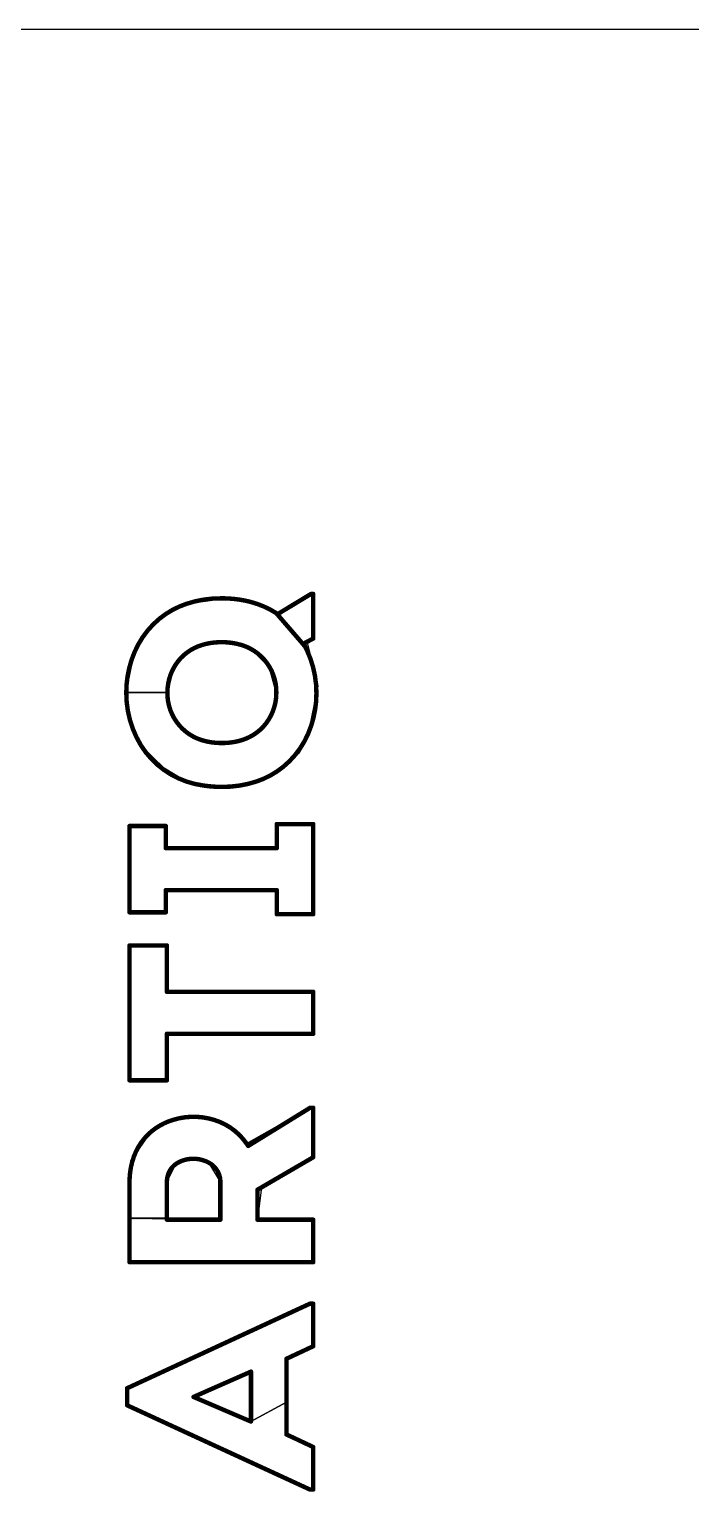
# Model space of a CAD drawing. Header units: millimetres. Extents: x 34 to 167, y 52 to 85.
# Drawn here: x 46.1 to 50.58, y 62.39 to 72.29 of the extents above; entities that cross this region are included whole.
import ezdxf

# ---------------------------------------------------------------- set-up
doc = ezdxf.new("R2010")
doc.units = ezdxf.units.MM
doc.layers.add('Mechanical1', color=6, linetype='Continuous')
doc.layers.add('TopOverlay', color=2, linetype='Continuous')

msp = doc.modelspace()

# ---------------------------------------------------------------- linework, layer by layer
at = {"layer": 'Mechanical1'}
msp.add_lwpolyline([(33.9624, 72.2884), (162.3624, 72.2884)], dxfattribs=at)
at = {"layer": 'TopOverlay'}
for p, q in [((47.168, 68.3981), (47.4055, 68.431)), ((47.4055, 68.431), (47.488, 68.431)), ((47.488, 68.431), (47.6032, 68.4098)), ((47.7743, 68.3354), (48.0255, 68.4642)), ((48.0255, 68.4642), (48.0255, 68.163)), ((46.9866, 68.2988), (47.168, 68.3981)), ((47.6032, 68.4098), (47.7743, 68.3354)), ((46.8876, 68.1998), (46.9866, 68.2988)), ((46.8155, 68.0701), (46.8876, 68.1998)), ((47.4055, 68.1381), (47.2704, 68.1184)), ((47.5975, 68.0954), (47.4055, 68.1381)), ((48.0255, 68.163), (47.987, 68.1267)), ((46.7598, 67.7966), (46.8155, 68.0701)), ((47.2704, 68.1184), (47.1273, 68.029)), ((47.7266, 67.9704), (47.5975, 68.0954)), ((47.987, 68.1267), (48.0568, 67.8412)), ((47.1273, 68.029), (47.0689, 67.9169)), ((47.7754, 67.7966), (47.7266, 67.9704)), ((47.0689, 67.9169), (47.0383, 67.7966)), ((48.0568, 67.8412), (47.9916, 67.5206)), ((46.7868, 67.6148), (46.7598, 67.7966)), ((46.7598, 67.7966), (47.0383, 67.7966)), ((47.0383, 67.7966), (46.7598, 67.7966)), ((47.0383, 67.7966), (47.0689, 67.6656)), ((47.752, 67.6656), (47.7754, 67.7966)), ((47.0689, 67.6656), (47.117, 67.564)), ((47.6858, 67.5642), (47.752, 67.6656)), ((46.8593, 67.4391), (46.7868, 67.6148)), ((47.117, 67.564), (47.2704, 67.4748)), ((47.5415, 67.4748), (47.6858, 67.5642)), ((47.2704, 67.4748), (47.4776, 67.4602)), ((47.4776, 67.4602), (47.5415, 67.4748)), ((47.9916, 67.5206), (47.9298, 67.3862)), ((47.0154, 67.2846), (46.8593, 67.4391)), ((47.9298, 67.3862), (47.8216, 67.2935)), ((47.1424, 67.2084), (47.0154, 67.2846)), ((47.8216, 67.2935), (47.6407, 67.1942)), ((47.2845, 67.1629), (47.1424, 67.2084)), ((47.4055, 67.1582), (47.2845, 67.1629)), ((47.6407, 67.1942), (47.4055, 67.1582)), ((47.0273, 66.8936), (46.7819, 66.8936)), ((46.7819, 66.8936), (46.7819, 66.3087)), ((47.0273, 66.7432), (47.0273, 66.8936)), ((48.0255, 66.9064), (47.7781, 66.9064)), ((47.7781, 66.9064), (47.7781, 66.7432)), ((48.0255, 66.2958), (48.0255, 66.9064)), ((47.7781, 66.7432), (47.0273, 66.7432)), ((47.0273, 66.3087), (47.0273, 66.4591)), ((47.0273, 66.4591), (47.7781, 66.4591)), ((47.7781, 66.4591), (47.7781, 66.2958)), ((46.7819, 66.3087), (47.0273, 66.3087)), ((47.7781, 66.2958), (48.0255, 66.2958)), ((46.7819, 66.0844), (47.0347, 66.0844)), ((46.7819, 65.1711), (46.7819, 66.0844)), ((47.0347, 66.0844), (47.0347, 65.7706)), ((47.0347, 65.7706), (48.0255, 65.7706)), ((48.0255, 65.7706), (48.0255, 65.4866)), ((48.0255, 65.4866), (47.0347, 65.4866)), ((47.0347, 65.4866), (47.0347, 65.1711)), ((47.0347, 65.1711), (46.7819, 65.1711)), ((47.5739, 64.7439), (48.0039, 64.9863)), ((48.0039, 64.9863), (48.0255, 64.9863)), ((48.0255, 64.9863), (48.0255, 64.6514)), ((46.9327, 64.8282), (47.0779, 64.9031)), ((47.0779, 64.9031), (47.1932, 64.9234)), ((47.1932, 64.9234), (47.358, 64.9031)), ((47.358, 64.9031), (47.4716, 64.8462)), ((46.7912, 64.627), (46.9327, 64.8282)), ((47.4716, 64.8462), (47.5739, 64.7439)), ((46.7819, 64.2376), (46.7912, 64.627)), ((47.0927, 64.6034), (47.0347, 64.4842)), ((47.1885, 64.6397), (47.0927, 64.6034)), ((47.3176, 64.6151), (47.1885, 64.6397)), ((47.3965, 64.4837), (47.3176, 64.6151)), ((48.0255, 64.6514), (47.6758, 64.4477)), ((47.0347, 64.4842), (47.0347, 64.2376)), ((47.3965, 64.2284), (47.3965, 64.4837)), ((47.6758, 64.4477), (47.6474, 64.2285)), ((46.7819, 63.9408), (46.7819, 64.2376)), ((46.7819, 64.2376), (47.3965, 64.2284)), ((47.0347, 64.2376), (46.7819, 64.2376)), ((47.6474, 64.2285), (48.0255, 64.2285)), ((48.0255, 64.2285), (48.0255, 63.9408)), ((48.0255, 63.9408), (46.7819, 63.9408)), ((46.7653, 63.0861), (48.0255, 63.6586)), ((48.0255, 63.6586), (48.0255, 63.3708)), ((48.0255, 63.3708), (47.8437, 63.2856)), ((47.8437, 63.2856), (47.8437, 62.992)), ((47.6037, 63.1986), (47.215, 63.0274)), ((47.6037, 62.8605), (47.6037, 63.1986)), ((46.7653, 62.9709), (46.7653, 63.0861)), ((47.215, 63.0274), (47.6037, 62.8605)), ((47.8437, 62.992), (47.6037, 62.8605)), ((47.6037, 62.8605), (47.8437, 62.992)), ((47.8437, 62.992), (47.8437, 62.7734)), ((48.0255, 62.4003), (46.7653, 62.9709)), ((47.8437, 62.7734), (48.0255, 62.688)), ((48.0255, 62.688), (48.0255, 62.4003))]:
    msp.add_line(p, q, dxfattribs=at)
at = {"layer": 'TopOverlay', "const_width": 0.03}
for points in [[(47.168, 68.3981, -0.082173), (47.4055, 68.435)], [(47.4055, 68.435, -0.024862), (47.488, 68.431)], [(47.488, 68.431, -0.041128), (47.6038, 68.4099)], [(46.9866, 68.2988, -0.08923), (47.168, 68.3981)], [(47.6038, 68.4099, -0.076296), (47.7743, 68.3354)], [(46.8155, 68.0701, -0.121713), (46.9866, 68.2988)], [(47.2704, 68.1184, -0.040287), (47.3339, 68.133)], [(47.3339, 68.133, -0.036986), (47.4055, 68.1381)], [(47.4055, 68.1381, -0.076951), (47.5415, 68.1184)], [(46.7598, 67.7966, -0.10144), (46.8155, 68.0701)], [(47.0383, 67.7966, -0.188409), (47.1273, 68.029)], [(47.1273, 68.029, -0.130203), (47.2704, 68.1184)], [(47.5415, 68.1184, -0.042274), (47.5975, 68.0954)], [(47.5975, 68.0954, -0.283151), (47.7754, 67.7966)], [(47.9691, 68.1099, -0.012843), (47.9836, 68.0809)], [(47.9836, 68.0809, -0.10974), (48.0468, 67.7922)], [(46.8593, 67.4391, -0.139016), (46.7598, 67.7966)], [(47.2149, 67.4978, -0.282047), (47.0383, 67.7966)], [(47.7754, 67.7966, -0.189487), (47.6858, 67.5642)], [(48.0468, 67.7922, -0.101479), (47.9916, 67.5206)], [(47.6858, 67.5642, -0.129767), (47.5415, 67.4748)], [(47.2796, 67.1678, -0.223663), (46.8593, 67.4391)], [(47.2704, 67.4748, -0.042507), (47.2149, 67.4978)], [(47.4055, 67.4551, -0.07753), (47.2704, 67.4748)], [(47.4776, 67.4602, -0.036709), (47.4055, 67.4551)], [(47.5415, 67.4748, -0.040012), (47.4776, 67.4602)], [(47.9916, 67.5206, -0.121683), (47.8216, 67.2935)], [(47.8216, 67.2935, -0.08921), (47.6414, 67.1948)], [(47.4055, 67.1582, -0.039292), (47.2796, 67.1678)], [(47.6414, 67.1948, -0.082179), (47.4055, 67.1582)], [(46.9327, 64.8272, -0.098514), (47.0779, 64.9038)], [(47.0779, 64.9038, -0.153363), (47.358, 64.9021)], [(47.358, 64.9021, -0.167062), (47.5739, 64.7429)], [(46.8112, 64.6544, -0.134946), (46.9327, 64.8272)], [(46.7853, 64.5433, -0.059848), (46.8112, 64.6544)], [(47.0455, 64.5411, -0.138672), (47.0927, 64.6024)], [(47.0927, 64.6024, -0.038316), (47.1143, 64.6162)], [(47.1143, 64.6162, -0.03453), (47.1379, 64.6268)], [(47.1379, 64.6268, -0.061061), (47.1885, 64.6387)], [(47.1885, 64.6387, -0.028782), (47.2144, 64.6401)], [(47.2144, 64.6401, -0.091249), (47.2936, 64.6253)], [(47.2936, 64.6253, -0.034206), (47.3176, 64.6141)], [(47.3176, 64.6141, -0.037523), (47.3394, 64.5997)], [(47.3394, 64.5997, -0.04135), (47.3585, 64.5823)], [(47.3585, 64.5823, -0.193784), (47.3965, 64.4827)], [(46.7819, 64.4826, -0.027406), (46.7853, 64.5433)], [(47.0347, 64.4832, -0.09313), (47.0455, 64.5411)]]:
    msp.add_lwpolyline(points, format="xyb", dxfattribs=at)
at = {"layer": 'TopOverlay', "const_width": 0.015}
for points in [[(47.398, 68.435, 1), (47.413, 68.435, 1)], [(47.398, 68.435, 1), (47.413, 68.435, 1)], [(47.4805, 68.431, 1), (47.4955, 68.431, 1)], [(47.4805, 68.431, 1), (47.4955, 68.431, 1)], [(48.0018, 68.4642, 1), (48.0168, 68.4642, 1)], [(48.0018, 68.4642, 1), (48.0168, 68.4642, 1)], [(48.018, 68.4642, 1), (48.033, 68.4642, 1)], [(48.018, 68.4642, 1), (48.033, 68.4642, 1)], [(47.1605, 68.3981, 1), (47.1755, 68.3981, 1)], [(47.1605, 68.3981, 1), (47.1755, 68.3981, 1)], [(47.5963, 68.4099, 1), (47.6113, 68.4099, 1)], [(47.5963, 68.4099, 1), (47.6113, 68.4099, 1)], [(47.7668, 68.3354, 1), (47.7818, 68.3354, 1)], [(47.7668, 68.3354, 1), (47.7818, 68.3354, 1)], [(47.7668, 68.3354, 1), (47.7819, 68.3354, 1)], [(47.7776, 68.3286, 1), (47.7926, 68.3286, 1)], [(47.7776, 68.3286, 1), (47.7926, 68.3286, 1)], [(46.9791, 68.2988, 1), (46.9941, 68.2988, 1)], [(46.9791, 68.2988, 1), (46.9941, 68.2988, 1)], [(47.3264, 68.133, 1), (47.3414, 68.133, 1)], [(47.3264, 68.133, 1), (47.3414, 68.133, 1)], [(47.398, 68.1381, 1), (47.413, 68.1381, 1)], [(47.398, 68.1381, 1), (47.413, 68.1381, 1)], [(47.9521, 68.128, 1), (47.9671, 68.128, 1)], [(47.9521, 68.128, 1), (47.9671, 68.128, 1)], [(48.018, 68.163, 1), (48.033, 68.163, 1)], [(48.018, 68.163, 1), (48.033, 68.163, 1)], [(46.808, 68.0701, 1), (46.823, 68.0701, 1)], [(46.808, 68.0701, 1), (46.823, 68.0701, 1)], [(47.1198, 68.029, 1), (47.1348, 68.029, 1)], [(47.1198, 68.029, 1), (47.1348, 68.029, 1)], [(47.2629, 68.1184, 1), (47.2779, 68.1184, 1)], [(47.2629, 68.1184, 1), (47.2779, 68.1184, 1)], [(47.534, 68.1184, 1), (47.549, 68.1184, 1)], [(47.534, 68.1184, 1), (47.549, 68.1184, 1)], [(47.59, 68.0954, 1), (47.605, 68.0954, 1)], [(47.59, 68.0954, 1), (47.605, 68.0954, 1)], [(47.9616, 68.1099, 1), (47.9766, 68.1099, 1)], [(47.9616, 68.1099, 1), (47.9766, 68.1099, 1)], [(47.9616, 68.1099, 1), (47.9766, 68.1099, 1)], [(47.9761, 68.0809, 1), (47.9911, 68.0809, 1)], [(47.9761, 68.0809, 1), (47.9911, 68.0809, 1)], [(46.7523, 67.7966, 1), (46.7673, 67.7966, 1)], [(46.7523, 67.7966, 1), (46.7673, 67.7966, 1)], [(47.0308, 67.7966, 1), (47.0458, 67.7966, 1)], [(47.0308, 67.7966, 1), (47.0458, 67.7966, 1)], [(47.7679, 67.7966, 1), (47.7829, 67.7966, 1)], [(47.7679, 67.7966, 1), (47.7829, 67.7966, 1)], [(48.0393, 67.7922, 1), (48.0543, 67.7922, 1)], [(48.0393, 67.7922, 1), (48.0543, 67.7922, 1)], [(47.6783, 67.5642, 1), (47.6933, 67.5642, 1)], [(47.6783, 67.5642, 1), (47.6933, 67.5642, 1)], [(46.8518, 67.4391, 1), (46.8668, 67.4391, 1)], [(46.8518, 67.4391, 1), (46.8668, 67.4391, 1)], [(47.2074, 67.4978, 1), (47.2224, 67.4978, 1)], [(47.2074, 67.4978, 1), (47.2224, 67.4978, 1)], [(47.2629, 67.4748, 1), (47.2779, 67.4748, 1)], [(47.2629, 67.4748, 1), (47.2779, 67.4748, 1)], [(47.398, 67.4551, 1), (47.413, 67.4551, 1)], [(47.398, 67.4551, 1), (47.413, 67.4551, 1)], [(47.4701, 67.4602, 1), (47.4851, 67.4602, 1)], [(47.4701, 67.4602, 1), (47.4851, 67.4602, 1)], [(47.534, 67.4748, 1), (47.549, 67.4748, 1)], [(47.534, 67.4748, 1), (47.549, 67.4748, 1)], [(47.9841, 67.5206, 1), (47.9991, 67.5206, 1)], [(47.9841, 67.5206, 1), (47.9991, 67.5206, 1)], [(47.8141, 67.2935, 1), (47.8291, 67.2935, 1)], [(47.8141, 67.2935, 1), (47.8291, 67.2935, 1)], [(47.2721, 67.1678, 1), (47.2871, 67.1678, 1)], [(47.2721, 67.1678, 1), (47.2871, 67.1678, 1)], [(47.398, 67.1582, 1), (47.413, 67.1582, 1)], [(47.398, 67.1582, 1), (47.413, 67.1582, 1)], [(47.6339, 67.1948, 1), (47.6489, 67.1948, 1)], [(47.6339, 67.1948, 1), (47.6489, 67.1948, 1)], [(46.7744, 66.8936, 1), (46.7894, 66.8936, 1)], [(46.7744, 66.8936, 1), (46.7894, 66.8936, 1)], [(47.0198, 66.8936, 1), (47.0348, 66.8936, 1)], [(47.0198, 66.8936, 1), (47.0348, 66.8936, 1)], [(47.7706, 66.9064, 1), (47.7856, 66.9064, 1)], [(47.7706, 66.9064, 1), (47.7856, 66.9064, 1)], [(48.018, 66.9064, 1), (48.033, 66.9064, 1)], [(48.018, 66.9064, 1), (48.033, 66.9064, 1)], [(47.0198, 66.7432, 1), (47.0348, 66.7432, 1)], [(47.0198, 66.7432, 1), (47.0348, 66.7432, 1)], [(47.7706, 66.7432, 1), (47.7856, 66.7432, 1)], [(47.7706, 66.7432, 1), (47.7856, 66.7432, 1)], [(47.0198, 66.4591, 1), (47.0348, 66.4591, 1)], [(47.0198, 66.4591, 1), (47.0348, 66.4591, 1)], [(47.7706, 66.4591, 1), (47.7856, 66.4591, 1)], [(47.7706, 66.4591, 1), (47.7856, 66.4591, 1)], [(46.7744, 66.3087, 1), (46.7894, 66.3087, 1)], [(46.7744, 66.3087, 1), (46.7894, 66.3087, 1)], [(47.0198, 66.3087, 1), (47.0348, 66.3087, 1)], [(47.0198, 66.3087, 1), (47.0348, 66.3087, 1)], [(47.7706, 66.2958, 1), (47.7856, 66.2958, 1)], [(47.7706, 66.2958, 1), (47.7856, 66.2958, 1)], [(48.018, 66.2958, 1), (48.033, 66.2958, 1)], [(48.018, 66.2958, 1), (48.033, 66.2958, 1)], [(46.7744, 66.0844, 1), (46.7894, 66.0844, 1)], [(46.7744, 66.0844, 1), (46.7894, 66.0844, 1)], [(47.0272, 66.0844, 1), (47.0422, 66.0844, 1)], [(47.0272, 66.0844, 1), (47.0422, 66.0844, 1)], [(47.0272, 65.7706, 1), (47.0422, 65.7706, 1)], [(47.0272, 65.7706, 1), (47.0422, 65.7706, 1)], [(48.018, 65.7706, 1), (48.033, 65.7706, 1)], [(48.018, 65.7706, 1), (48.033, 65.7706, 1)], [(47.0272, 65.4866, 1), (47.0422, 65.4866, 1)], [(47.0272, 65.4866, 1), (47.0422, 65.4866, 1)], [(48.018, 65.4866, 1), (48.033, 65.4866, 1)], [(48.018, 65.4866, 1), (48.033, 65.4866, 1)], [(46.7744, 65.1711, 1), (46.7894, 65.1711, 1)], [(46.7744, 65.1711, 1), (46.7894, 65.1711, 1)], [(47.0272, 65.1711, 1), (47.0422, 65.1711, 1)], [(47.0272, 65.1711, 1), (47.0422, 65.1711, 1)], [(47.9964, 64.9852, 1), (48.0114, 64.9852, 1)], [(47.9964, 64.9852, 1), (48.0114, 64.9852, 1)], [(48.018, 64.9852, 1), (48.033, 64.9852, 1)], [(48.018, 64.9852, 1), (48.033, 64.9852, 1)], [(47.0704, 64.9038, 1), (47.0854, 64.9038, 1)], [(47.0704, 64.9038, 1), (47.0854, 64.9038, 1)], [(47.3505, 64.9021, 1), (47.3655, 64.9021, 1)], [(47.3505, 64.9021, 1), (47.3655, 64.9021, 1)], [(46.9252, 64.8272, 1), (46.9402, 64.8272, 1)], [(46.9252, 64.8272, 1), (46.9402, 64.8272, 1)], [(46.8037, 64.6544, 1), (46.8187, 64.6544, 1)], [(46.8037, 64.6544, 1), (46.8187, 64.6544, 1)], [(47.5664, 64.7429, 1), (47.5814, 64.7429, 1)], [(47.5664, 64.7429, 1), (47.5814, 64.7429, 1)], [(47.5773, 64.7267, 1), (47.5923, 64.7267, 1)], [(47.5773, 64.7267, 1), (47.5923, 64.7267, 1)], [(47.0852, 64.6024, 1), (47.1002, 64.6024, 1)], [(47.0852, 64.6024, 1), (47.1002, 64.6024, 1)], [(47.1068, 64.6162, 1), (47.1218, 64.6162, 1)], [(47.1068, 64.6162, 1), (47.1218, 64.6162, 1)], [(47.1304, 64.6268, 1), (47.1454, 64.6268, 1)], [(47.1304, 64.6268, 1), (47.1454, 64.6268, 1)], [(47.181, 64.6387, 1), (47.196, 64.6387, 1)], [(47.181, 64.6387, 1), (47.196, 64.6387, 1)], [(47.2069, 64.6401, 1), (47.2219, 64.6401, 1)], [(47.2069, 64.6401, 1), (47.2219, 64.6401, 1)], [(47.2861, 64.6253, 1), (47.3011, 64.6253, 1)], [(47.2861, 64.6253, 1), (47.3011, 64.6253, 1)], [(47.3101, 64.6141, 1), (47.3251, 64.6141, 1)], [(47.3101, 64.6141, 1), (47.3251, 64.6141, 1)], [(47.3319, 64.5997, 1), (47.3469, 64.5997, 1)], [(47.3319, 64.5997, 1), (47.3469, 64.5997, 1)], [(47.351, 64.5823, 1), (47.366, 64.5823, 1)], [(47.351, 64.5823, 1), (47.366, 64.5823, 1)], [(48.018, 64.6504, 1), (48.033, 64.6504, 1)], [(48.018, 64.6504, 1), (48.033, 64.6504, 1)], [(46.7744, 64.4826, 1), (46.7894, 64.4826, 1)], [(46.7744, 64.4826, 1), (46.7894, 64.4826, 1)], [(46.7778, 64.5433, 1), (46.7928, 64.5433, 1)], [(46.7778, 64.5433, 1), (46.7928, 64.5433, 1)], [(47.0268, 64.4676, 1), (47.0418, 64.4676, 1)], [(47.0268, 64.4676, 1), (47.0418, 64.4676, 1)], [(47.0272, 64.4832, 1), (47.0422, 64.4832, 1)], [(47.0272, 64.4832, 1), (47.0422, 64.4832, 1)], [(47.038, 64.5411, 1), (47.053, 64.5411, 1)], [(47.038, 64.5411, 1), (47.053, 64.5411, 1)], [(47.389, 64.4827, 1), (47.404, 64.4827, 1)], [(47.389, 64.4827, 1), (47.404, 64.4827, 1)], [(47.0263, 64.4205, 1), (47.0413, 64.4205, 1)], [(47.0263, 64.4205, 1), (47.0413, 64.4205, 1)], [(47.0263, 64.4047, 1), (47.0413, 64.4047, 1)], [(47.0263, 64.4047, 1), (47.0413, 64.4047, 1)], [(47.0263, 64.3888, 1), (47.0413, 64.3888, 1)], [(47.0263, 64.3888, 1), (47.0413, 64.3888, 1)], [(47.0264, 64.4363, 1), (47.0414, 64.4363, 1)], [(47.0264, 64.4363, 1), (47.0414, 64.4363, 1)], [(47.0264, 64.3729, 1), (47.0414, 64.3729, 1)], [(47.0264, 64.3729, 1), (47.0414, 64.3729, 1)], [(47.0265, 64.357, 1), (47.0415, 64.357, 1)], [(47.0265, 64.357, 1), (47.0415, 64.357, 1)], [(47.0266, 64.452, 1), (47.0416, 64.452, 1)], [(47.0266, 64.452, 1), (47.0416, 64.452, 1)], [(47.6399, 64.4302, 1), (47.6549, 64.4302, 1)], [(47.6399, 64.4302, 1), (47.6549, 64.4302, 1)], [(47.0268, 64.3252, 1), (47.0418, 64.3252, 1)], [(47.0268, 64.3252, 1), (47.0418, 64.3252, 1)], [(47.0268, 64.3174, 1), (47.0418, 64.3174, 1)], [(47.0268, 64.3174, 1), (47.0418, 64.3174, 1)], [(47.0269, 64.3097, 1), (47.0419, 64.3097, 1)], [(47.0269, 64.3097, 1), (47.0419, 64.3097, 1)], [(47.0269, 64.3019, 1), (47.0419, 64.3019, 1)], [(47.0269, 64.3019, 1), (47.0419, 64.3019, 1)], [(47.027, 64.2941, 1), (47.042, 64.2941, 1)], [(47.027, 64.2941, 1), (47.042, 64.2941, 1)], [(47.027, 64.2864, 1), (47.042, 64.2864, 1)], [(47.027, 64.2864, 1), (47.042, 64.2864, 1)], [(47.0271, 64.2786, 1), (47.0421, 64.2786, 1)], [(47.0271, 64.2786, 1), (47.0421, 64.2786, 1)], [(47.0271, 64.2709, 1), (47.0421, 64.2709, 1)], [(47.0271, 64.2709, 1), (47.0421, 64.2709, 1)], [(47.0272, 64.2632, 1), (47.0422, 64.2632, 1)], [(47.0272, 64.2632, 1), (47.0422, 64.2632, 1)], [(47.0272, 64.2478, 1), (47.0422, 64.2478, 1)], [(47.0272, 64.2478, 1), (47.0422, 64.2478, 1)], [(47.0272, 64.2274, 1), (47.0422, 64.2274, 1)], [(47.0272, 64.2274, 1), (47.0422, 64.2274, 1)], [(47.389, 64.2274, 1), (47.404, 64.2274, 1)], [(47.389, 64.2274, 1), (47.404, 64.2274, 1)], [(47.6399, 64.2275, 1), (47.6549, 64.2275, 1)], [(47.6399, 64.2275, 1), (47.6549, 64.2275, 1)], [(48.018, 64.2275, 1), (48.033, 64.2275, 1)], [(48.018, 64.2275, 1), (48.033, 64.2275, 1)], [(46.7744, 63.9398, 1), (46.7894, 63.9398, 1)], [(46.7744, 63.9398, 1), (46.7894, 63.9398, 1)], [(48.018, 63.9398, 1), (48.033, 63.9398, 1)], [(48.018, 63.9398, 1), (48.033, 63.9398, 1)], [(47.9951, 63.6586, 1), (48.0101, 63.6586, 1)], [(47.9951, 63.6586, 1), (48.0101, 63.6586, 1)], [(48.018, 63.6586, 1), (48.033, 63.6586, 1)], [(48.018, 63.6586, 1), (48.033, 63.6586, 1)], [(48.018, 63.3708, 1), (48.033, 63.3708, 1)], [(48.018, 63.3708, 1), (48.033, 63.3708, 1)], [(47.8362, 63.2856, 1), (47.8512, 63.2856, 1)], [(47.8362, 63.2856, 1), (47.8512, 63.2856, 1)], [(47.5962, 63.1986, 1), (47.6112, 63.1986, 1)], [(47.5962, 63.1986, 1), (47.6112, 63.1986, 1)], [(46.7578, 63.0861, 1), (46.7728, 63.0861, 1)], [(46.7578, 63.0861, 1), (46.7728, 63.0861, 1)], [(46.7578, 62.9709, 1), (46.7728, 62.9709, 1)], [(46.7578, 62.9709, 1), (46.7728, 62.9709, 1)], [(47.2075, 63.0274, 1), (47.2225, 63.0274, 1)], [(47.2075, 63.0274, 1), (47.2225, 63.0274, 1)], [(47.5962, 62.8605, 1), (47.6112, 62.8605, 1)], [(47.5962, 62.8605, 1), (47.6112, 62.8605, 1)], [(47.8362, 62.7734, 1), (47.8512, 62.7734, 1)], [(47.8362, 62.7734, 1), (47.8512, 62.7734, 1)], [(48.018, 62.688, 1), (48.033, 62.688, 1)], [(48.018, 62.688, 1), (48.033, 62.688, 1)], [(47.9951, 62.4003, 1), (48.0101, 62.4003, 1)], [(47.9951, 62.4003, 1), (48.0101, 62.4003, 1)], [(48.018, 62.4003, 1), (48.033, 62.4003, 1)], [(48.018, 62.4003, 1), (48.033, 62.4003, 1)]]:
    msp.add_lwpolyline(points, format="xyb", close=True, dxfattribs=at)
at = {"layer": 'TopOverlay', "const_width": 0.03}
for points in [[(47.7851, 68.3286), (48.0093, 68.4642)], [(48.0093, 68.4642), (48.0255, 68.4642)], [(48.0255, 68.163), (48.0255, 68.4642)], [(47.7743, 68.3354), (47.9691, 68.1099)], [(47.7743, 68.3354), (47.7851, 68.3286)], [(47.9596, 68.128), (48.0255, 68.163)], [(47.9596, 68.128), (47.9691, 68.1099)], [(46.7819, 66.3087), (46.7819, 66.8936)], [(46.7819, 66.8936), (47.0273, 66.8936)], [(47.0273, 66.7432), (47.0273, 66.8936)], [(47.7781, 66.7432), (47.7781, 66.9064)], [(47.7781, 66.9064), (48.0255, 66.9064)], [(48.0255, 66.2958), (48.0255, 66.9064)], [(47.0273, 66.7432), (47.7781, 66.7432)], [(47.0273, 66.4591), (47.7781, 66.4591)], [(47.0273, 66.3087), (47.0273, 66.4591)], [(47.7781, 66.2958), (47.7781, 66.4591)], [(46.7819, 66.3087), (47.0273, 66.3087)], [(47.7781, 66.2958), (48.0255, 66.2958)], [(46.7819, 65.1711), (46.7819, 66.0844)], [(46.7819, 66.0844), (47.0347, 66.0844)], [(47.0347, 65.7706), (47.0347, 66.0844)], [(47.0347, 65.7706), (48.0255, 65.7706)], [(48.0255, 65.4866), (48.0255, 65.7706)], [(47.0347, 65.1711), (47.0347, 65.4866)], [(47.0347, 65.4866), (48.0255, 65.4866)], [(46.7819, 65.1711), (47.0347, 65.1711)], [(47.5848, 64.7267), (48.0039, 64.9852)], [(48.0039, 64.9852), (48.0255, 64.9852)], [(48.0255, 64.6504), (48.0255, 64.9852)], [(47.5739, 64.7429), (47.5848, 64.7267)], [(47.6474, 64.4302), (48.0255, 64.6504)], [(46.7819, 63.9398), (46.7819, 64.4826)], [(47.0341, 64.452), (47.0343, 64.4676)], [(47.0343, 64.4676), (47.0347, 64.4832)], [(47.3965, 64.2274), (47.3965, 64.4827)], [(47.0338, 64.4205), (47.0339, 64.4363)], [(47.0338, 64.4047), (47.0338, 64.4205)], [(47.0338, 64.4047), (47.0338, 64.3888)], [(47.0338, 64.3888), (47.0339, 64.3729)], [(47.0339, 64.4363), (47.0341, 64.452)], [(47.0339, 64.3729), (47.034, 64.357)], [(47.034, 64.357), (47.0343, 64.3252)], [(47.6474, 64.2275), (47.6474, 64.4302)], [(47.0343, 64.3252), (47.0343, 64.3174)], [(47.0343, 64.3174), (47.0344, 64.3097)], [(47.0344, 64.3097), (47.0344, 64.3019)], [(47.0344, 64.3019), (47.0345, 64.2941)], [(47.0345, 64.2941), (47.0345, 64.2864)], [(47.0345, 64.2864), (47.0346, 64.2786)], [(47.0346, 64.2786), (47.0346, 64.2709)], [(47.0346, 64.2709), (47.0347, 64.2632)], [(47.0347, 64.2632), (47.0347, 64.2478)], [(47.0347, 64.2274), (47.0347, 64.2478)], [(47.0347, 64.2274), (47.3965, 64.2274)], [(47.6474, 64.2275), (48.0255, 64.2275)], [(48.0255, 63.9398), (48.0255, 64.2275)], [(46.7819, 63.9398), (48.0255, 63.9398)], [(46.7653, 63.0861), (48.0026, 63.6586)], [(48.0026, 63.6586), (48.0255, 63.6586)], [(48.0255, 63.3708), (48.0255, 63.6586)], [(47.8437, 63.2856), (48.0255, 63.3708)], [(47.8437, 62.7734), (47.8437, 63.2856)], [(47.215, 63.0274), (47.6037, 63.1986)], [(47.6037, 62.8605), (47.6037, 63.1986)], [(46.7653, 62.9709), (46.7653, 63.0861)], [(46.7653, 62.9709), (48.0026, 62.4003)], [(47.215, 63.0274), (47.6037, 62.8605)], [(47.8437, 62.7734), (48.0255, 62.688)], [(48.0255, 62.4003), (48.0255, 62.688)], [(48.0026, 62.4003), (48.0255, 62.4003)]]:
    msp.add_lwpolyline(points, dxfattribs=at)
at = {"layer": 'TopOverlay'}
msp.add_solid([(46.7819, 64.2274), (47.0347, 64.2274), (46.7819, 64.2376), (47.0347, 64.2376)], dxfattribs=at)

doc.saveas('drawing.dxf')
